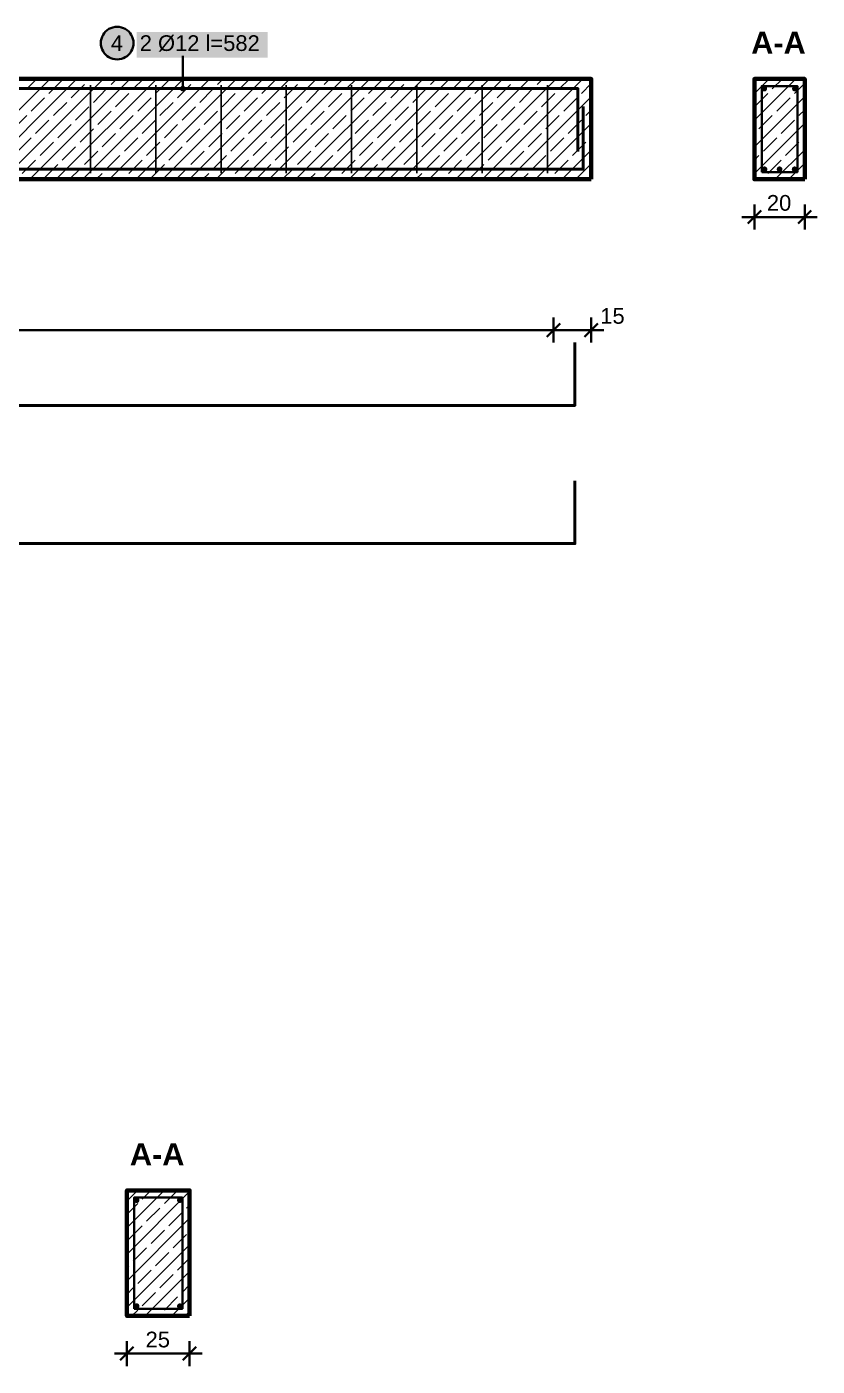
# Model space of a CAD drawing. Header units: metres. Extents: x 0.1 to 16.6, y -16.3 to -0.1.
# Drawn here: x 13.43 to 16.57, y -5.5 to -0.17 of the extents above; entities that cross this region are included whole.
import ezdxf

# ---------------------------------------------------------------- set-up
doc = ezdxf.new("R2010")
doc.units = ezdxf.units.M
for name, color, linetype, lineweight in [('A-KRESKOWANIE', 8, 'Continuous', 18), ('A-MASKA', 7, 'Continuous', 18), ('A-OPISY', 2, 'Continuous', 25), ('K-KONSTR', 7, 'Continuous', 50), ('K-WYMIARY', 1, 'Continuous', 25), ('K-ZBROJENIE', 1, 'Continuous', 100), ('K-ZBROJENIE-OPIS', 2, 'Continuous', 25)]:
    doc.layers.add(name, color=color, linetype=linetype, lineweight=lineweight)
doc.styles.add('PL_ARIAL', font='arial.ttf')
doc.styles.add('PL_ARIAL_B', font='arialbd.ttf')

msp = doc.modelspace()

# ---------------------------------------------------------------- hatches: boundary and pattern name
at = {"layer": 'A-MASKA', "true_color": 0xffffff}
msp.add_hatch(color=7, dxfattribs=at).paths.add_polyline_path([(13.8637, -0.2903), (14.3863, -0.2903), (14.3863, -0.189), (13.8637, -0.189)])
at = {"layer": 'K-ZBROJENIE', "true_color": 0x000000}
for points in [[(16.3753, -0.414), (16.3752, -0.4151), (16.375, -0.4162), (16.3748, -0.4173), (16.3744, -0.4183), (16.3739, -0.4193), (16.3734, -0.4203), (16.3727, -0.4211), (16.372, -0.422), (16.3711, -0.4227), (16.3703, -0.4234), (16.3693, -0.4239), (16.3683, -0.4244), (16.3673, -0.4248), (16.3662, -0.425), (16.3651, -0.4252), (16.364, -0.4253), (16.3629, -0.4252), (16.3618, -0.425), (16.3607, -0.4248), (16.3597, -0.4244), (16.3587, -0.4239), (16.3577, -0.4234), (16.3569, -0.4227), (16.356, -0.422), (16.3553, -0.4211), (16.3546, -0.4203), (16.3541, -0.4193), (16.3536, -0.4183), (16.3532, -0.4173), (16.353, -0.4162), (16.3528, -0.4151), (16.3528, -0.414), (16.3528, -0.4129), (16.353, -0.4118), (16.3532, -0.4107), (16.3536, -0.4097), (16.3541, -0.4087), (16.3546, -0.4077), (16.3553, -0.4069), (16.356, -0.406), (16.3569, -0.4053), (16.3577, -0.4046), (16.3587, -0.4041), (16.3597, -0.4036), (16.3607, -0.4032), (16.3618, -0.403), (16.3629, -0.4028), (16.364, -0.4028), (16.3651, -0.4028), (16.3662, -0.403), (16.3673, -0.4032), (16.3683, -0.4036), (16.3693, -0.4041), (16.3703, -0.4046), (16.3711, -0.4053), (16.372, -0.406), (16.3727, -0.4069), (16.3734, -0.4077), (16.3739, -0.4087), (16.3744, -0.4097), (16.3748, -0.4107), (16.375, -0.4118), (16.3752, -0.4129)], [(16.4972, -0.414), (16.4972, -0.4151), (16.497, -0.4162), (16.4968, -0.4173), (16.4964, -0.4183), (16.4959, -0.4193), (16.4954, -0.4203), (16.4947, -0.4211), (16.494, -0.422), (16.4931, -0.4227), (16.4923, -0.4234), (16.4913, -0.4239), (16.4903, -0.4244), (16.4893, -0.4248), (16.4882, -0.425), (16.4871, -0.4252), (16.486, -0.4253), (16.4849, -0.4252), (16.4838, -0.425), (16.4827, -0.4248), (16.4817, -0.4244), (16.4807, -0.4239), (16.4797, -0.4234), (16.4789, -0.4227), (16.478, -0.422), (16.4773, -0.4211), (16.4766, -0.4203), (16.4761, -0.4193), (16.4756, -0.4183), (16.4752, -0.4173), (16.475, -0.4162), (16.4748, -0.4151), (16.4747, -0.414), (16.4748, -0.4129), (16.475, -0.4118), (16.4752, -0.4107), (16.4756, -0.4097), (16.4761, -0.4087), (16.4766, -0.4077), (16.4773, -0.4069), (16.478, -0.406), (16.4789, -0.4053), (16.4797, -0.4046), (16.4807, -0.4041), (16.4817, -0.4036), (16.4827, -0.4032), (16.4838, -0.403), (16.4849, -0.4028), (16.486, -0.4028), (16.4871, -0.4028), (16.4882, -0.403), (16.4893, -0.4032), (16.4903, -0.4036), (16.4913, -0.4041), (16.4923, -0.4046), (16.4931, -0.4053), (16.494, -0.406), (16.4947, -0.4069), (16.4954, -0.4077), (16.4959, -0.4087), (16.4964, -0.4097), (16.4968, -0.4107), (16.497, -0.4118), (16.4972, -0.4129)], [(16.3763, -0.735), (16.3762, -0.7361), (16.376, -0.7372), (16.3758, -0.7383), (16.3754, -0.7393), (16.3749, -0.7403), (16.3744, -0.7413), (16.3737, -0.7421), (16.373, -0.743), (16.3721, -0.7437), (16.3713, -0.7444), (16.3703, -0.7449), (16.3693, -0.7454), (16.3683, -0.7458), (16.3672, -0.746), (16.3661, -0.7462), (16.365, -0.7462), (16.3639, -0.7462), (16.3628, -0.746), (16.3617, -0.7458), (16.3607, -0.7454), (16.3597, -0.7449), (16.3587, -0.7444), (16.3579, -0.7437), (16.357, -0.743), (16.3563, -0.7421), (16.3556, -0.7413), (16.3551, -0.7403), (16.3546, -0.7393), (16.3542, -0.7383), (16.354, -0.7372), (16.3538, -0.7361), (16.3538, -0.735), (16.3538, -0.7339), (16.354, -0.7328), (16.3542, -0.7317), (16.3546, -0.7307), (16.3551, -0.7297), (16.3556, -0.7287), (16.3563, -0.7279), (16.357, -0.727), (16.3579, -0.7263), (16.3587, -0.7256), (16.3597, -0.7251), (16.3607, -0.7246), (16.3617, -0.7242), (16.3628, -0.724), (16.3639, -0.7238), (16.365, -0.7238), (16.3661, -0.7238), (16.3672, -0.724), (16.3683, -0.7242), (16.3693, -0.7246), (16.3703, -0.7251), (16.3713, -0.7256), (16.3721, -0.7263), (16.373, -0.727), (16.3737, -0.7279), (16.3744, -0.7287), (16.3749, -0.7297), (16.3754, -0.7307), (16.3758, -0.7317), (16.376, -0.7328), (16.3762, -0.7339)], [(16.4362, -0.735), (16.4362, -0.7361), (16.436, -0.7372), (16.4358, -0.7383), (16.4354, -0.7393), (16.4349, -0.7403), (16.4344, -0.7413), (16.4337, -0.7421), (16.433, -0.743), (16.4321, -0.7437), (16.4313, -0.7444), (16.4303, -0.7449), (16.4293, -0.7454), (16.4283, -0.7458), (16.4272, -0.746), (16.4261, -0.7462), (16.425, -0.7462), (16.4239, -0.7462), (16.4228, -0.746), (16.4217, -0.7458), (16.4207, -0.7454), (16.4197, -0.7449), (16.4187, -0.7444), (16.4179, -0.7437), (16.417, -0.743), (16.4163, -0.7421), (16.4156, -0.7413), (16.4151, -0.7403), (16.4146, -0.7393), (16.4142, -0.7383), (16.414, -0.7372), (16.4138, -0.7361), (16.4137, -0.735), (16.4138, -0.7339), (16.414, -0.7328), (16.4142, -0.7317), (16.4146, -0.7307), (16.4151, -0.7297), (16.4156, -0.7287), (16.4163, -0.7279), (16.417, -0.727), (16.4179, -0.7263), (16.4187, -0.7256), (16.4197, -0.7251), (16.4207, -0.7246), (16.4217, -0.7242), (16.4228, -0.724), (16.4239, -0.7238), (16.425, -0.7238), (16.4261, -0.7238), (16.4272, -0.724), (16.4283, -0.7242), (16.4293, -0.7246), (16.4303, -0.7251), (16.4313, -0.7256), (16.4321, -0.7263), (16.433, -0.727), (16.4337, -0.7279), (16.4344, -0.7287), (16.4349, -0.7297), (16.4354, -0.7307), (16.4358, -0.7317), (16.436, -0.7328), (16.4362, -0.7339)], [(16.4962, -0.735), (16.4962, -0.7361), (16.496, -0.7372), (16.4958, -0.7383), (16.4954, -0.7393), (16.4949, -0.7403), (16.4944, -0.7413), (16.4937, -0.7421), (16.493, -0.743), (16.4921, -0.7437), (16.4913, -0.7444), (16.4903, -0.7449), (16.4893, -0.7454), (16.4883, -0.7458), (16.4872, -0.746), (16.4861, -0.7462), (16.485, -0.7462), (16.4839, -0.7462), (16.4828, -0.746), (16.4817, -0.7458), (16.4807, -0.7454), (16.4797, -0.7449), (16.4787, -0.7444), (16.4779, -0.7437), (16.477, -0.743), (16.4763, -0.7421), (16.4756, -0.7413), (16.4751, -0.7403), (16.4746, -0.7393), (16.4742, -0.7383), (16.474, -0.7372), (16.4738, -0.7361), (16.4737, -0.735), (16.4738, -0.7339), (16.474, -0.7328), (16.4742, -0.7317), (16.4746, -0.7307), (16.4751, -0.7297), (16.4756, -0.7287), (16.4763, -0.7279), (16.477, -0.727), (16.4779, -0.7263), (16.4787, -0.7256), (16.4797, -0.7251), (16.4807, -0.7246), (16.4817, -0.7242), (16.4828, -0.724), (16.4839, -0.7238), (16.485, -0.7238), (16.4861, -0.7238), (16.4872, -0.724), (16.4883, -0.7242), (16.4893, -0.7246), (16.4903, -0.7251), (16.4913, -0.7256), (16.4921, -0.7263), (16.493, -0.727), (16.4937, -0.7279), (16.4944, -0.7287), (16.4949, -0.7297), (16.4954, -0.7307), (16.4958, -0.7317), (16.496, -0.7328), (16.4962, -0.7339)], [(13.8752, -4.839), (13.8752, -4.8401), (13.875, -4.8412), (13.8748, -4.8423), (13.8744, -4.8433), (13.8739, -4.8443), (13.8734, -4.8453), (13.8727, -4.8461), (13.872, -4.847), (13.8711, -4.8477), (13.8703, -4.8484), (13.8693, -4.8489), (13.8683, -4.8494), (13.8673, -4.8498), (13.8662, -4.85), (13.8651, -4.8502), (13.864, -4.8503), (13.8629, -4.8502), (13.8618, -4.85), (13.8607, -4.8498), (13.8597, -4.8494), (13.8587, -4.8489), (13.8577, -4.8484), (13.8569, -4.8477), (13.856, -4.847), (13.8553, -4.8461), (13.8546, -4.8453), (13.8541, -4.8443), (13.8536, -4.8433), (13.8532, -4.8423), (13.853, -4.8412), (13.8528, -4.8401), (13.8527, -4.839), (13.8528, -4.8379), (13.853, -4.8368), (13.8532, -4.8357), (13.8536, -4.8347), (13.8541, -4.8337), (13.8546, -4.8327), (13.8553, -4.8319), (13.856, -4.831), (13.8569, -4.8303), (13.8577, -4.8296), (13.8587, -4.8291), (13.8597, -4.8286), (13.8607, -4.8282), (13.8618, -4.828), (13.8629, -4.8278), (13.864, -4.8277), (13.8651, -4.8278), (13.8662, -4.828), (13.8673, -4.8282), (13.8683, -4.8286), (13.8693, -4.8291), (13.8703, -4.8296), (13.8711, -4.8303), (13.872, -4.831), (13.8727, -4.8319), (13.8734, -4.8327), (13.8739, -4.8337), (13.8744, -4.8347), (13.8748, -4.8357), (13.875, -4.8368), (13.8752, -4.8379)], [(14.0473, -4.839), (14.0472, -4.8401), (14.047, -4.8412), (14.0468, -4.8423), (14.0464, -4.8433), (14.0459, -4.8443), (14.0454, -4.8453), (14.0447, -4.8461), (14.044, -4.847), (14.0431, -4.8477), (14.0423, -4.8484), (14.0413, -4.8489), (14.0403, -4.8494), (14.0393, -4.8498), (14.0382, -4.85), (14.0371, -4.8502), (14.036, -4.8503), (14.0349, -4.8502), (14.0338, -4.85), (14.0327, -4.8498), (14.0317, -4.8494), (14.0307, -4.8489), (14.0297, -4.8484), (14.0289, -4.8477), (14.028, -4.847), (14.0273, -4.8461), (14.0266, -4.8453), (14.0261, -4.8443), (14.0256, -4.8433), (14.0252, -4.8423), (14.025, -4.8412), (14.0248, -4.8401), (14.0247, -4.839), (14.0248, -4.8379), (14.025, -4.8368), (14.0252, -4.8357), (14.0256, -4.8347), (14.0261, -4.8337), (14.0266, -4.8327), (14.0273, -4.8319), (14.028, -4.831), (14.0289, -4.8303), (14.0297, -4.8296), (14.0307, -4.8291), (14.0317, -4.8286), (14.0327, -4.8282), (14.0338, -4.828), (14.0349, -4.8278), (14.036, -4.8277), (14.0371, -4.8278), (14.0382, -4.828), (14.0393, -4.8282), (14.0403, -4.8286), (14.0413, -4.8291), (14.0423, -4.8296), (14.0431, -4.8303), (14.044, -4.831), (14.0447, -4.8319), (14.0454, -4.8327), (14.0459, -4.8337), (14.0464, -4.8347), (14.0468, -4.8357), (14.047, -4.8368), (14.0472, -4.8379)], [(13.8752, -5.261), (13.8752, -5.2621), (13.875, -5.2632), (13.8748, -5.2643), (13.8744, -5.2653), (13.8739, -5.2663), (13.8734, -5.2673), (13.8727, -5.2681), (13.872, -5.269), (13.8711, -5.2697), (13.8703, -5.2704), (13.8693, -5.2709), (13.8683, -5.2714), (13.8673, -5.2718), (13.8662, -5.272), (13.8651, -5.2722), (13.864, -5.2722), (13.8629, -5.2722), (13.8618, -5.272), (13.8607, -5.2718), (13.8597, -5.2714), (13.8587, -5.2709), (13.8577, -5.2704), (13.8569, -5.2697), (13.856, -5.269), (13.8553, -5.2681), (13.8546, -5.2673), (13.8541, -5.2663), (13.8536, -5.2653), (13.8532, -5.2643), (13.853, -5.2632), (13.8528, -5.2621), (13.8527, -5.261), (13.8528, -5.2599), (13.853, -5.2588), (13.8532, -5.2577), (13.8536, -5.2567), (13.8541, -5.2557), (13.8546, -5.2547), (13.8553, -5.2539), (13.856, -5.253), (13.8569, -5.2523), (13.8577, -5.2516), (13.8587, -5.2511), (13.8597, -5.2506), (13.8607, -5.2502), (13.8618, -5.25), (13.8629, -5.2498), (13.864, -5.2497), (13.8651, -5.2498), (13.8662, -5.25), (13.8673, -5.2502), (13.8683, -5.2506), (13.8693, -5.2511), (13.8703, -5.2516), (13.8711, -5.2523), (13.872, -5.253), (13.8727, -5.2539), (13.8734, -5.2547), (13.8739, -5.2557), (13.8744, -5.2567), (13.8748, -5.2577), (13.875, -5.2588), (13.8752, -5.2599)], [(14.0473, -5.261), (14.0472, -5.2621), (14.047, -5.2632), (14.0468, -5.2643), (14.0464, -5.2653), (14.0459, -5.2663), (14.0454, -5.2673), (14.0447, -5.2681), (14.044, -5.269), (14.0431, -5.2697), (14.0423, -5.2704), (14.0413, -5.2709), (14.0403, -5.2714), (14.0393, -5.2718), (14.0382, -5.272), (14.0371, -5.2722), (14.036, -5.2722), (14.0349, -5.2722), (14.0338, -5.272), (14.0327, -5.2718), (14.0317, -5.2714), (14.0307, -5.2709), (14.0297, -5.2704), (14.0289, -5.2697), (14.028, -5.269), (14.0273, -5.2681), (14.0266, -5.2673), (14.0261, -5.2663), (14.0256, -5.2653), (14.0252, -5.2643), (14.025, -5.2632), (14.0248, -5.2621), (14.0247, -5.261), (14.0248, -5.2599), (14.025, -5.2588), (14.0252, -5.2577), (14.0256, -5.2567), (14.0261, -5.2557), (14.0266, -5.2547), (14.0273, -5.2539), (14.028, -5.253), (14.0289, -5.2523), (14.0297, -5.2516), (14.0307, -5.2511), (14.0317, -5.2506), (14.0327, -5.2502), (14.0338, -5.25), (14.0349, -5.2498), (14.036, -5.2497), (14.0371, -5.2498), (14.0382, -5.25), (14.0393, -5.2502), (14.0403, -5.2506), (14.0413, -5.2511), (14.0423, -5.2516), (14.0431, -5.2523), (14.044, -5.253), (14.0447, -5.2539), (14.0454, -5.2547), (14.0459, -5.2557), (14.0464, -5.2567), (14.0468, -5.2577), (14.047, -5.2588), (14.0472, -5.2599)]]:
    msp.add_hatch(color=7, dxfattribs=at).paths.add_polyline_path(points)
at = {"layer": 'K-ZBROJENIE-OPIS', "true_color": 0xffffff}
msp.add_hatch(color=7, dxfattribs=at).paths.add_polyline_path([(13.8512, -0.2328), (13.8507, -0.2243), (13.849, -0.2159), (13.8463, -0.2079), (13.8425, -0.2003), (13.8378, -0.1932), (13.8322, -0.1868), (13.8258, -0.1812), (13.8187, -0.1765), (13.8111, -0.1727), (13.8031, -0.17), (13.7947, -0.1683), (13.7862, -0.1678), (13.7778, -0.1683), (13.7694, -0.17), (13.7614, -0.1727), (13.7537, -0.1765), (13.7467, -0.1812), (13.7403, -0.1868), (13.7347, -0.1932), (13.73, -0.2003), (13.7262, -0.2079), (13.7235, -0.2159), (13.7218, -0.2243), (13.7212, -0.2328), (13.7218, -0.2412), (13.7235, -0.2496), (13.7262, -0.2576), (13.73, -0.2653), (13.7347, -0.2723), (13.7403, -0.2787), (13.7467, -0.2843), (13.7537, -0.289), (13.7614, -0.2928), (13.7694, -0.2955), (13.7778, -0.2972), (13.7862, -0.2978), (13.7947, -0.2972), (13.8031, -0.2955), (13.8111, -0.2928), (13.8187, -0.289), (13.8258, -0.2843), (13.8322, -0.2787), (13.8378, -0.2723), (13.8425, -0.2653), (13.8463, -0.2576), (13.849, -0.2496), (13.8507, -0.2412)])
at = {"layer": 'K-ZBROJENIE-OPIS', "true_color": 0x000000}
msp.add_hatch(color=7, dxfattribs=at).paths.add_polyline_path([(14.0587, -0.414), (14.0584, -0.4111), (14.0572, -0.4084), (14.0555, -0.406), (14.0531, -0.4043), (14.0504, -0.4031), (14.0475, -0.4028), (14.0446, -0.4031), (14.0419, -0.4043), (14.0395, -0.406), (14.0378, -0.4084), (14.0366, -0.4111), (14.0362, -0.414), (14.0366, -0.4169), (14.0378, -0.4196), (14.0395, -0.422), (14.0419, -0.4237), (14.0446, -0.4249), (14.0475, -0.4253), (14.0504, -0.4249), (14.0531, -0.4237), (14.0555, -0.422), (14.0572, -0.4196), (14.0584, -0.4169)])

# ---------------------------------------------------------------- linework, layer by layer
at = {"layer": 'A-KRESKOWANIE', "lineweight": 25, "ltscale": 0.025}
for points in [[(13.1196, -0.775), (13.5196, -0.375)], [(13.2257, -0.775), (13.6257, -0.375)], [(13.3318, -0.775), (13.7318, -0.375)], [(13.4262, -0.4154), (13.4666, -0.375)], [(13.4378, -0.775), (13.8378, -0.375)], [(13.5146, -0.4331), (13.5676, -0.3801)], [(13.5439, -0.775), (13.9439, -0.375)], [(13.603, -0.4508), (13.656, -0.3977)], [(13.65, -0.775), (14.05, -0.375)], [(13.6737, -0.3801), (13.6787, -0.375)], [(13.6914, -0.4685), (13.7444, -0.4154)], [(13.756, -0.775), (14.156, -0.375)], [(13.7621, -0.3977), (13.7848, -0.375)], [(13.8505, -0.4154), (13.8909, -0.375)], [(13.8621, -0.775), (14.2621, -0.375)], [(13.9388, -0.4331), (13.9919, -0.3801)], [(13.9682, -0.775), (14.3682, -0.375)], [(14.0272, -0.4508), (14.0803, -0.3977)], [(14.0742, -0.775), (14.4742, -0.375)], [(14.0979, -0.3801), (14.103, -0.375)], [(14.1156, -0.4685), (14.1687, -0.4154)], [(14.1803, -0.775), (14.5803, -0.375)], [(14.1863, -0.3977), (14.2091, -0.375)], [(14.2747, -0.4154), (14.3151, -0.375)], [(14.2864, -0.775), (14.6864, -0.375)], [(14.3631, -0.4331), (14.4161, -0.3801)], [(14.3924, -0.775), (14.7924, -0.375)], [(14.4515, -0.4508), (14.5045, -0.3977)], [(14.4985, -0.775), (14.8985, -0.375)], [(14.5222, -0.3801), (14.5273, -0.375)], [(14.5399, -0.4685), (14.5929, -0.4154)], [(14.6046, -0.775), (15.0046, -0.375)], [(14.6106, -0.3977), (14.6333, -0.375)], [(14.699, -0.4154), (14.7394, -0.375)], [(14.7106, -0.775), (15.1106, -0.375)], [(14.7874, -0.4331), (14.8404, -0.3801)], [(14.8167, -0.775), (15.2167, -0.375)], [(14.8758, -0.4508), (14.9288, -0.3977)], [(14.9228, -0.775), (15.3228, -0.375)], [(14.9465, -0.3801), (14.9515, -0.375)], [(14.9641, -0.4685), (15.0172, -0.4154)], [(15.0288, -0.775), (15.4288, -0.375)], [(15.0349, -0.3977), (15.0576, -0.375)], [(15.1232, -0.4154), (15.1637, -0.375)], [(15.1349, -0.775), (15.5349, -0.375)], [(15.2116, -0.4331), (15.2647, -0.3801)], [(15.241, -0.775), (15.641, -0.375)], [(15.3, -0.4508), (15.3531, -0.3977)], [(15.3707, -0.3801), (15.3758, -0.375)], [(15.3884, -0.4685), (15.4414, -0.4154)], [(15.4591, -0.3977), (15.4819, -0.375)], [(15.5475, -0.4154), (15.5879, -0.375)], [(15.6359, -0.4331), (15.675, -0.394)], [(16.325, -0.5395), (16.4895, -0.375)], [(16.325, -0.4334), (16.3834, -0.375)], [(16.325, -0.3804), (16.3304, -0.375)], [(16.396, -0.4154), (16.4365, -0.375)], [(16.4844, -0.4331), (16.525, -0.3925)], [(13.4439, -0.5038), (13.4969, -0.4508)], [(13.5323, -0.5215), (13.5853, -0.4685)], [(13.7797, -0.4861), (13.8328, -0.4331)], [(13.8681, -0.5038), (13.9212, -0.4508)], [(13.9565, -0.5215), (14.0096, -0.4685)], [(14.204, -0.4861), (14.257, -0.4331)], [(14.2924, -0.5038), (14.3454, -0.4508)], [(14.3808, -0.5215), (14.4338, -0.4685)], [(14.6283, -0.4861), (14.6813, -0.4331)], [(14.7167, -0.5038), (14.7697, -0.4508)], [(14.805, -0.5215), (14.8581, -0.4685)], [(15.0525, -0.4861), (15.1056, -0.4331)], [(15.1409, -0.5038), (15.194, -0.4508)], [(15.2293, -0.5215), (15.2823, -0.4685)], [(15.347, -0.775), (15.675, -0.447)], [(15.4768, -0.4861), (15.5298, -0.4331)], [(15.5652, -0.5038), (15.6182, -0.4508)], [(16.325, -0.6456), (16.525, -0.4456)], [(16.3253, -0.4861), (16.3784, -0.4331)], [(16.4137, -0.5038), (16.4667, -0.4508)], [(13.3732, -0.5745), (13.4262, -0.5215)], [(13.6206, -0.5392), (13.6737, -0.4861)], [(13.709, -0.5568), (13.7621, -0.5038)], [(13.7974, -0.5745), (13.8505, -0.5215)], [(14.0449, -0.5392), (14.0979, -0.4861)], [(14.1333, -0.5568), (14.1863, -0.5038)], [(14.2217, -0.5745), (14.2747, -0.5215)], [(14.4692, -0.5392), (14.5222, -0.4861)], [(14.5576, -0.5568), (14.6106, -0.5038)], [(14.6459, -0.5745), (14.699, -0.5215)], [(14.8934, -0.5392), (14.9465, -0.4861)], [(14.9818, -0.5568), (15.0349, -0.5038)], [(15.0702, -0.5745), (15.1232, -0.5215)], [(15.3177, -0.5392), (15.3707, -0.4861)], [(15.4061, -0.5568), (15.4591, -0.5038)], [(15.4945, -0.5745), (15.5475, -0.5215)], [(15.6536, -0.5215), (15.675, -0.5001)], [(16.343, -0.5745), (16.396, -0.5215)], [(16.5021, -0.5215), (16.525, -0.4986)], [(13.4615, -0.5922), (13.5146, -0.5392)], [(13.5499, -0.6099), (13.603, -0.5568)], [(13.6383, -0.6276), (13.6914, -0.5745)], [(13.8858, -0.5922), (13.9388, -0.5392)], [(13.9742, -0.6099), (14.0272, -0.5568)], [(14.0626, -0.6276), (14.1156, -0.5745)], [(14.3101, -0.5922), (14.3631, -0.5392)], [(14.3985, -0.6099), (14.4515, -0.5568)], [(14.4869, -0.6276), (14.5399, -0.5745)], [(14.7343, -0.5922), (14.7874, -0.5392)], [(14.8227, -0.6099), (14.8758, -0.5568)], [(14.9111, -0.6276), (14.9641, -0.5745)], [(15.1586, -0.5922), (15.2116, -0.5392)], [(15.247, -0.6099), (15.3, -0.5568)], [(15.3354, -0.6276), (15.3884, -0.5745)], [(15.4531, -0.775), (15.675, -0.5531)], [(15.5829, -0.5922), (15.6359, -0.5392)], [(16.325, -0.7516), (16.525, -0.5516)], [(16.4314, -0.5922), (16.4844, -0.5392)], [(13.3908, -0.6629), (13.4439, -0.6099)], [(13.4792, -0.6806), (13.5323, -0.6276)], [(13.7267, -0.6452), (13.7797, -0.5922)], [(13.8151, -0.6629), (13.8681, -0.6099)], [(13.9035, -0.6806), (13.9565, -0.6276)], [(14.151, -0.6452), (14.204, -0.5922)], [(14.2394, -0.6629), (14.2924, -0.6099)], [(14.3278, -0.6806), (14.3808, -0.6276)], [(14.5752, -0.6452), (14.6283, -0.5922)], [(14.6636, -0.6629), (14.7167, -0.6099)], [(14.752, -0.6806), (14.805, -0.6276)], [(14.9995, -0.6452), (15.0525, -0.5922)], [(15.0879, -0.6629), (15.1409, -0.6099)], [(15.1763, -0.6806), (15.2293, -0.6276)], [(15.4238, -0.6452), (15.4768, -0.5922)], [(15.5122, -0.6629), (15.5652, -0.6099)], [(15.6005, -0.6806), (15.6536, -0.6276)], [(15.6713, -0.6099), (15.675, -0.6061)], [(16.325, -0.5925), (16.3253, -0.5922)], [(16.3607, -0.6629), (16.4137, -0.6099)], [(16.4491, -0.6806), (16.5021, -0.6276)], [(16.5198, -0.6099), (16.525, -0.6047)], [(13.5676, -0.6983), (13.6206, -0.6452)], [(13.656, -0.7159), (13.709, -0.6629)], [(13.7444, -0.7336), (13.7974, -0.6806)], [(13.9919, -0.6983), (14.0449, -0.6452)], [(14.0803, -0.7159), (14.1333, -0.6629)], [(14.1687, -0.7336), (14.2217, -0.6806)], [(14.4161, -0.6983), (14.4692, -0.6452)], [(14.5045, -0.7159), (14.5576, -0.6629)], [(14.5929, -0.7336), (14.6459, -0.6806)], [(14.8404, -0.6983), (14.8934, -0.6452)], [(14.9288, -0.7159), (14.9818, -0.6629)], [(15.0172, -0.7336), (15.0702, -0.6806)], [(15.2647, -0.6983), (15.3177, -0.6452)], [(15.3531, -0.7159), (15.4061, -0.6629)], [(15.4414, -0.7336), (15.4945, -0.6806)], [(15.5592, -0.775), (15.675, -0.6592)], [(16.325, -0.6986), (16.343, -0.6806)], [(16.4077, -0.775), (16.525, -0.6577)], [(13.4085, -0.7513), (13.4615, -0.6983)], [(13.4969, -0.769), (13.5499, -0.7159)], [(13.5969, -0.775), (13.6383, -0.7336)], [(13.8328, -0.7513), (13.8858, -0.6983)], [(13.9212, -0.769), (13.9742, -0.7159)], [(14.0212, -0.775), (14.0626, -0.7336)], [(14.257, -0.7513), (14.3101, -0.6983)], [(14.3454, -0.769), (14.3985, -0.7159)], [(14.4455, -0.775), (14.4869, -0.7336)], [(14.6813, -0.7513), (14.7343, -0.6983)], [(14.7697, -0.769), (14.8227, -0.7159)], [(14.8697, -0.775), (14.9111, -0.7336)], [(15.1056, -0.7513), (15.1586, -0.6983)], [(15.194, -0.769), (15.247, -0.7159)], [(15.294, -0.775), (15.3354, -0.7336)], [(15.5298, -0.7513), (15.5829, -0.6983)], [(15.6182, -0.769), (15.6713, -0.7159)], [(16.3784, -0.7513), (16.4314, -0.6983)], [(16.4667, -0.769), (16.5198, -0.7159)], [(13.703, -0.775), (13.7267, -0.7513)], [(13.8091, -0.775), (13.8151, -0.769)], [(14.1273, -0.775), (14.151, -0.7513)], [(14.2333, -0.775), (14.2394, -0.769)], [(14.5515, -0.775), (14.5752, -0.7513)], [(14.6576, -0.775), (14.6636, -0.769)], [(14.9758, -0.775), (14.9995, -0.7513)], [(15.0819, -0.775), (15.0879, -0.769)], [(15.4001, -0.775), (15.4238, -0.7513)], [(15.5061, -0.775), (15.5122, -0.769)], [(15.6652, -0.775), (15.675, -0.7652)], [(16.3547, -0.775), (16.3607, -0.769)], [(16.5138, -0.775), (16.525, -0.7638)], [(13.825, -4.9487), (13.9737, -4.8)], [(13.825, -4.8426), (13.8676, -4.8)], [(13.825, -5.0548), (14.075, -4.8048)], [(13.8858, -4.8348), (13.9207, -4.8)], [(13.9742, -4.8525), (14.0267, -4.8)], [(13.825, -4.8957), (13.8681, -4.8525)], [(13.9035, -4.9232), (13.9565, -4.8702)], [(13.9919, -4.9409), (14.0449, -4.8879)], [(14.0626, -4.8702), (14.075, -4.8578)], [(13.825, -5.1608), (14.075, -4.9108)], [(13.8328, -4.9939), (13.8858, -4.9409)], [(13.9212, -5.0116), (13.9742, -4.9586)], [(14.0096, -5.0293), (14.0626, -4.9763)], [(13.825, -5.2669), (14.075, -5.0169)], [(13.8505, -5.0823), (13.9035, -5.0293)], [(13.9388, -5.1), (13.9919, -5.047)], [(13.825, -5.1078), (13.8328, -5.1)], [(13.8681, -5.1707), (13.9212, -5.1177)], [(14.0272, -5.1177), (14.075, -5.0699)], [(13.8979, -5.3), (14.075, -5.1229)], [(13.9565, -5.1884), (14.0096, -5.1354)], [(13.825, -5.2139), (13.8505, -5.1884)], [(13.8858, -5.2591), (13.9388, -5.2061)], [(13.9742, -5.2768), (14.0272, -5.2238)], [(14.0449, -5.2061), (14.075, -5.176)], [(13.8449, -5.3), (13.8681, -5.2768)], [(14.004, -5.3), (14.075, -5.229)], [(13.951, -5.3), (13.9565, -5.2945)], [(14.0626, -5.2945), (14.075, -5.282)]]:
    msp.add_lwpolyline(points, dxfattribs=at)
at = {"layer": 'K-KONSTR', "lineweight": 70, "ltscale": 0.025}
for points in [[(15.675, -0.775), (15.675, -0.375), (10.25, -0.375), (10.25, -0.775)], [(16.525, -0.775), (16.525, -0.375), (16.325, -0.375), (16.325, -0.775)], [(14.075, -5.3), (14.075, -4.8), (13.825, -4.8), (13.825, -5.3)]]:
    msp.add_lwpolyline(points, close=True, dxfattribs=at)
at = {"layer": 'K-WYMIARY', "lineweight": 35, "ltscale": 0.025}
for points in [[(16.2985, -0.9515), (16.3515, -0.8985)], [(16.325, -0.975), (16.325, -0.875)], [(16.4985, -0.9515), (16.5515, -0.8985)], [(16.525, -0.975), (16.525, -0.875)], [(16.275, -0.925), (16.575, -0.925)], [(15.525, -1.425), (15.525, -1.325)], [(15.675, -1.425), (15.675, -1.325)], [(10.2, -1.375), (15.725, -1.375)], [(15.4985, -1.4015), (15.5515, -1.3485)], [(15.6485, -1.4015), (15.7015, -1.3485)], [(13.7985, -5.4765), (13.8515, -5.4235)], [(13.825, -5.5), (13.825, -5.4)], [(14.0485, -5.4765), (14.1015, -5.4235)], [(14.075, -5.5), (14.075, -5.4)], [(13.775, -5.45), (14.125, -5.45)]]:
    msp.add_lwpolyline(points, dxfattribs=at)
at = {"layer": 'K-ZBROJENIE', "lineweight": 50, "ltscale": 0.025}
for points in [[(10.303, -0.664), (10.303, -0.414), (15.622, -0.414), (15.622, -0.664)], [(10.283, -0.485), (10.283, -0.735), (15.642, -0.735), (15.642, -0.485)], [(10.25, -1.425), (10.25, -1.675), (15.61, -1.675), (15.61, -1.425)], [(10.25, -1.975), (10.25, -2.225), (15.61, -2.225), (15.61, -1.975)]]:
    msp.add_lwpolyline(points, dxfattribs=at)
at = {"layer": 'K-ZBROJENIE', "lineweight": 25, "ltscale": 0.025}
for points in [[(13.68, -0.75), (13.68, -0.4)], [(13.94, -0.75), (13.94, -0.4)], [(14.2, -0.75), (14.2, -0.4)], [(14.46, -0.75), (14.46, -0.4)], [(14.72, -0.75), (14.72, -0.4)], [(14.98, -0.75), (14.98, -0.4)], [(15.24, -0.75), (15.24, -0.4)], [(15.5, -0.75), (15.5, -0.4)]]:
    msp.add_lwpolyline(points, dxfattribs=at)
at = {"layer": 'K-ZBROJENIE', "lineweight": 35, "ltscale": 0.025}
for points in [[(16.354, -0.746), (16.496, -0.746), (16.496, -0.404), (16.354, -0.404)], [(13.854, -5.271), (14.046, -5.271), (14.046, -4.829), (13.854, -4.829)]]:
    msp.add_lwpolyline(points, close=True, dxfattribs=at)
at = {"layer": 'K-ZBROJENIE-OPIS', "lineweight": 35, "ltscale": 0.025}
msp.add_lwpolyline([(13.8512, -0.2328), (13.8507, -0.2243), (13.849, -0.2159), (13.8463, -0.2079), (13.8425, -0.2003), (13.8378, -0.1932), (13.8322, -0.1868), (13.8258, -0.1812), (13.8187, -0.1765), (13.8111, -0.1727), (13.8031, -0.17), (13.7947, -0.1683), (13.7862, -0.1678), (13.7778, -0.1683), (13.7694, -0.17), (13.7614, -0.1727), (13.7537, -0.1765), (13.7467, -0.1812), (13.7403, -0.1868), (13.7347, -0.1932), (13.73, -0.2003), (13.7262, -0.2079), (13.7235, -0.2159), (13.7218, -0.2243), (13.7212, -0.2328), (13.7218, -0.2412), (13.7235, -0.2496), (13.7262, -0.2576), (13.73, -0.2653), (13.7347, -0.2723), (13.7403, -0.2787), (13.7467, -0.2843), (13.7537, -0.289), (13.7614, -0.2928), (13.7694, -0.2955), (13.7778, -0.2972), (13.7862, -0.2978), (13.7947, -0.2972), (13.8031, -0.2955), (13.8111, -0.2928), (13.8187, -0.289), (13.8258, -0.2843), (13.8322, -0.2787), (13.8378, -0.2723), (13.8425, -0.2653), (13.8463, -0.2576), (13.849, -0.2496), (13.8507, -0.2412)], close=True, dxfattribs=at)
msp.add_lwpolyline([(14.0475, -0.414), (14.0475, -0.284)], dxfattribs=at)

# ---------------------------------------------------------------- texts
at = {"layer": 'A-OPISY', "style": 'PL_ARIAL_B'}
for p in [(16.312, -0.275), (13.837, -4.7)]:
    msp.add_text('A-A', height=0.0875, dxfattribs=at).set_placement(p)
at = {"layer": 'K-WYMIARY', "style": 'PL_ARIAL'}
for s, p in [('20', (16.3745, -0.9)), ('15', (15.7108, -1.35)), ('25', (13.8995, -5.425))]:
    msp.add_text(s, height=0.0625, dxfattribs=at).set_placement(p)
at = {"layer": 'K-ZBROJENIE-OPIS', "style": 'PL_ARIAL'}
for s, p in [('4', (13.761, -0.264)), ('2 Ø12 l=582', (13.8762, -0.264))]:
    msp.add_text(s, height=0.0625, dxfattribs=at).set_placement(p)

doc.saveas('drawing.dxf')
